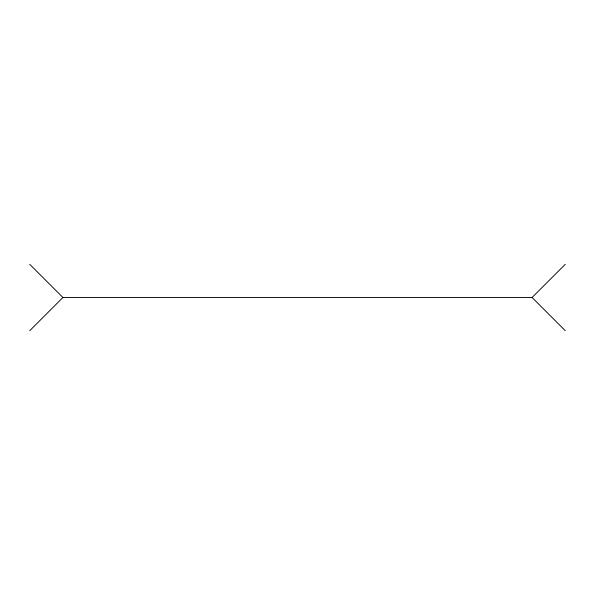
<?xml version="1.0" encoding="UTF-8"?>
<svg xmlns="http://www.w3.org/2000/svg" width="595" height="595" viewBox="0 0 595 595"><rect width="100%" height="100%" fill="white"/><g stroke="black" fill="none" stroke-linecap="round" stroke-linejoin="round"><path stroke-width="0.89" d="M29.75 330.671L62.921 297.5L532.079 297.5L565.25 330.671M532.079 297.5L565.25 264.329M29.75 264.329L62.921 297.5"/></g></svg>
